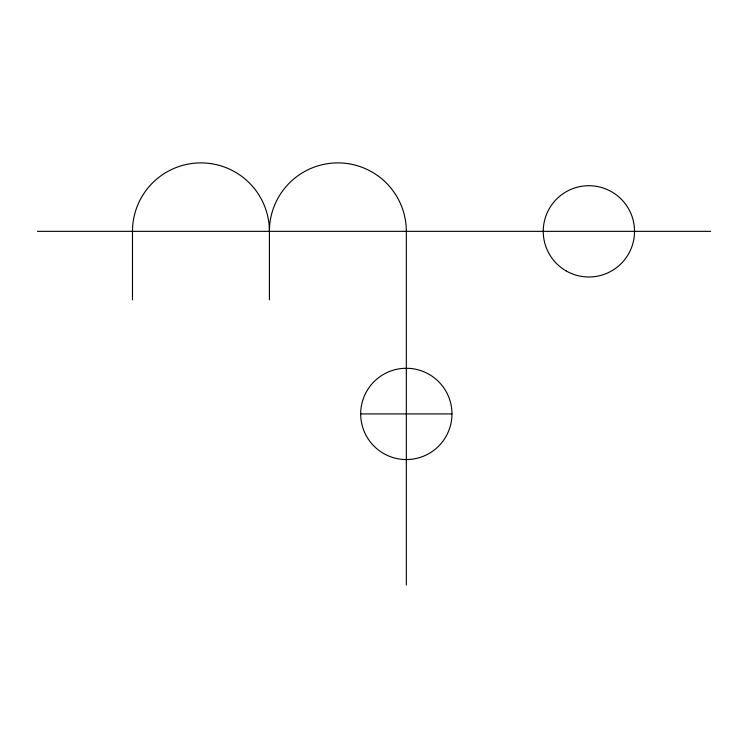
<?xml version="1.0" encoding="UTF-8"?>
<svg xmlns="http://www.w3.org/2000/svg" width="748" height="748" viewBox="0 0 748 748"><rect width="100%" height="100%" fill="white"/><g stroke="black" fill="none" stroke-linecap="round" stroke-linejoin="round"><path stroke-width="1.12" d="M37.4 231.347L710.6 231.347M360.695 413.915L451.97 413.915A45.637 45.637 0 0 1 383.509 453.438A45.637 45.637 0 0 1 383.509 374.383A45.637 45.637 0 0 1 451.97 413.915M406.332 231.347L406.332 585.067M132.48 299.808L132.48 231.347A68.461 68.461 0 0 1 200.941 162.886A68.461 68.461 0 0 1 269.402 231.347L269.411 299.808M269.411 231.347A68.451 68.451 0 0 1 337.872 162.896A68.451 68.451 0 0 1 406.323 231.356M566.068 270.87A45.637 45.637 0 0 0 634.528 231.347A45.637 45.637 0 0 0 566.068 191.825A45.637 45.637 0 0 0 566.068 270.87"/></g></svg>
